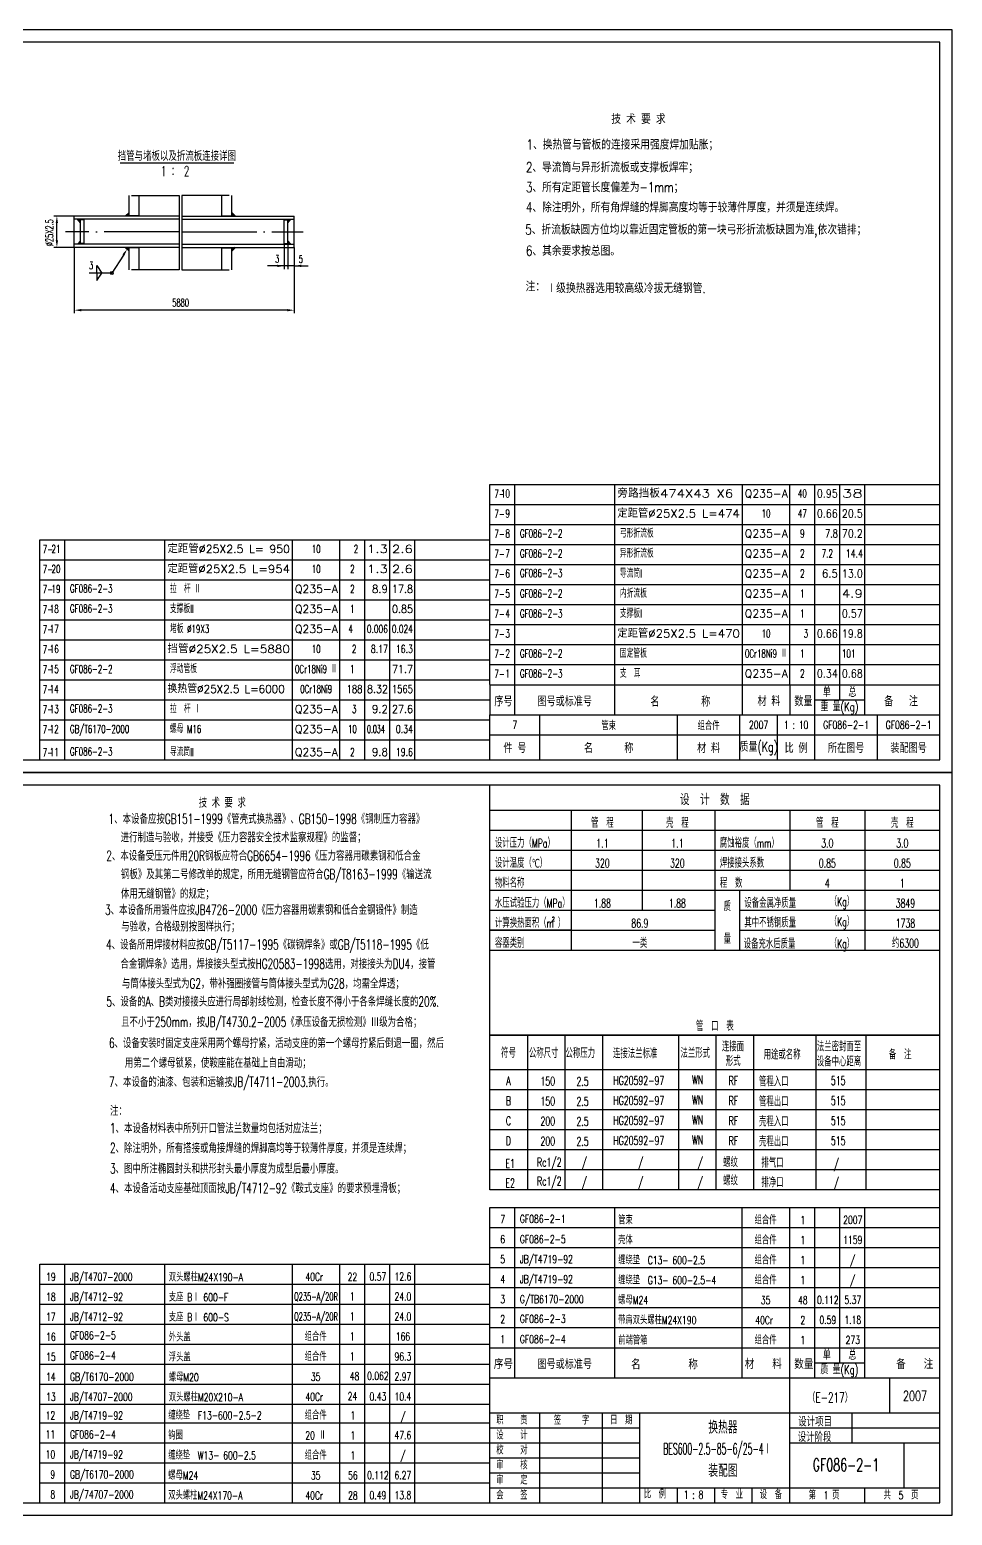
# Model space of a CAD drawing. Extents: x -1174 to 1453, y 137 to 1485.
# Drawn here: x 147 to 516, y 883 to 1477 of the extents above; entities that cross this region are included whole.
import ezdxf
from ezdxf.enums import TextEntityAlignment as Align

# ---------------------------------------------------------------- set-up
doc = ezdxf.new("R2010")
doc.units = 0
doc.header["$MEASUREMENT"] = 0
doc.linetypes.add('DASHDOT-M', pattern=[36, 30, -3, 0, -3])
doc.layers.get('0').update_dxf_attribs({"linetype": 'CONTINUOUS'})
for name, color, linetype in [('CC', 3, 'CONTINUOUS'), ('CDR_DWG1', 4, 'CONTINUOUS'), ('CDR_DWG2', 2, 'CONTINUOUS'), ('CDR_DWG3', 1, 'DASHDOT-M')]:
    doc.layers.add(name, color=color, linetype=linetype)
doc.styles.add('HZ', font='romans', dxfattribs={"width": 0.7, "bigfont": 'hz'})

msp = doc.modelspace()

# ---------------------------------------------------------------- linework, layer by layer
for p, q in [((516.49, 1476.72), (-324.51, 1476.72)), ((516.49, 1179.72), (516.49, 1476.72)), ((165.23, 1402.19), (157, 1402.19)), ((185.62, 1402.19), (187.13, 1403.66)), ((185.84, 1402.19), (185.73, 1402.29)), ((185.81, 1402.19), (187.13, 1403.51)), ((186.12, 1402.19), (185.88, 1402.43)), ((186.41, 1402.19), (186.02, 1402.57)), ((186.09, 1402.19), (187.13, 1403.22)), ((186.69, 1402.19), (186.16, 1402.71)), ((186.97, 1402.19), (186.31, 1402.85)), ((186.38, 1402.19), (187.13, 1402.94)), ((187.13, 1402.31), (186.45, 1402.99)), ((187.13, 1402.59), (186.59, 1403.13)), ((186.66, 1402.19), (187.13, 1402.66)), ((187.13, 1402.88), (186.74, 1403.27)), ((187.13, 1403.16), (186.88, 1403.41)), ((186.94, 1402.19), (187.13, 1402.38)), ((187.13, 1403.44), (187.02, 1403.55)), ((229.72, 1402.19), (228.21, 1403.66)), ((228.21, 1403.44), (228.32, 1403.55)), ((229.53, 1402.19), (228.21, 1403.51)), ((228.21, 1403.16), (228.46, 1403.41)), ((228.21, 1402.88), (228.6, 1403.27)), ((229.25, 1402.19), (228.21, 1403.22)), ((228.21, 1402.59), (228.75, 1403.13)), ((228.21, 1402.31), (228.89, 1402.99)), ((228.96, 1402.19), (228.21, 1402.94)), ((228.68, 1402.19), (228.21, 1402.66)), ((228.4, 1402.19), (228.21, 1402.38)), ((228.37, 1402.19), (229.03, 1402.85)), ((228.65, 1402.19), (229.18, 1402.71)), ((228.93, 1402.19), (229.32, 1402.57)), ((229.22, 1402.19), (229.46, 1402.43)), ((229.5, 1402.19), (229.61, 1402.29)), ((158.25, 1392.49), (158.25, 1399.39)), ((167.73, 1399.56), (166.53, 1400.94)), ((166.62, 1400.83), (166.73, 1400.94)), ((167.73, 1399.92), (166.72, 1400.94)), ((166.76, 1400.68), (167.01, 1400.94)), ((166.89, 1400.53), (167.3, 1400.94)), ((167.73, 1400.2), (167, 1400.94)), ((167.02, 1400.38), (167.58, 1400.94)), ((167.15, 1400.23), (167.73, 1400.81)), ((167.73, 1399.64), (167.2, 1400.17)), ((167.73, 1400.49), (167.28, 1400.94)), ((167.28, 1400.07), (167.73, 1400.52)), ((167.42, 1399.92), (167.73, 1400.24)), ((167.55, 1399.77), (167.73, 1399.96)), ((167.73, 1400.77), (167.56, 1400.94)), ((167.68, 1399.62), (167.73, 1399.67)), ((250.71, 1399.56), (251.91, 1400.94)), ((250.71, 1399.92), (251.73, 1400.94)), ((250.71, 1400.77), (250.88, 1400.94)), ((250.71, 1400.49), (251.16, 1400.94)), ((250.71, 1400.2), (251.44, 1400.94)), ((251.29, 1400.23), (250.71, 1400.81)), ((251.16, 1400.07), (250.71, 1400.52)), ((251.03, 1399.92), (250.71, 1400.24)), ((250.71, 1399.64), (251.24, 1400.17)), ((250.89, 1399.77), (250.71, 1399.96)), ((250.76, 1399.62), (250.71, 1399.67)), ((251.42, 1400.38), (250.86, 1400.94)), ((251.55, 1400.53), (251.14, 1400.94)), ((251.69, 1400.68), (251.43, 1400.94)), ((251.82, 1400.83), (251.71, 1400.94)), ((167.73, 1392.31), (166.53, 1390.94)), ((166.53, 1390.94), (166.53, 1390.94)), ((166.63, 1390.94), (167.73, 1392.04)), ((166.82, 1390.94), (166.66, 1391.09)), ((167.1, 1390.94), (166.8, 1391.24)), ((166.91, 1390.94), (167.73, 1391.76)), ((167.38, 1390.94), (166.93, 1391.39)), ((167.66, 1390.94), (167.06, 1391.54)), ((167.73, 1391.15), (167.19, 1391.69)), ((167.2, 1390.94), (167.73, 1391.47)), ((167.73, 1391.44), (167.32, 1391.85)), ((167.73, 1391.72), (167.45, 1392)), ((167.48, 1390.94), (167.73, 1391.19)), ((167.73, 1392), (167.59, 1392.15)), ((167.73, 1392.28), (167.72, 1392.3)), ((249.21, 1391.19), (249.21, 1381.03)), ((250.71, 1392.31), (251.91, 1390.94)), ((250.71, 1392.31), (250.71, 1381.03)), ((250.71, 1392.28), (250.72, 1392.3)), ((250.71, 1392), (250.86, 1392.15)), ((251.81, 1390.94), (250.71, 1392.04)), ((250.71, 1391.72), (250.99, 1392)), ((250.71, 1391.44), (251.12, 1391.85)), ((251.53, 1390.94), (250.71, 1391.76)), ((250.71, 1391.15), (251.25, 1391.69)), ((251.24, 1390.94), (250.71, 1391.47)), ((250.96, 1390.94), (250.71, 1391.19)), ((250.78, 1390.94), (251.38, 1391.54)), ((251.06, 1390.94), (251.51, 1391.39)), ((251.34, 1390.94), (251.65, 1391.24)), ((251.63, 1390.94), (251.78, 1391.09)), ((251.91, 1390.94), (251.91, 1390.94)), ((165.23, 1389.69), (157, 1389.69)), ((165.23, 1389.69), (165.23, 1363.31)), ((184.85, 1386.61), (180.23, 1379.43)), ((185.62, 1389.69), (187.13, 1388.22)), ((185.84, 1389.69), (185.73, 1389.58)), ((185.81, 1389.69), (187.13, 1388.37)), ((186.12, 1389.69), (185.88, 1389.44)), ((186.41, 1389.69), (186.02, 1389.3)), ((186.09, 1389.69), (187.13, 1388.65)), ((186.69, 1389.69), (186.16, 1389.16)), ((186.97, 1389.69), (186.31, 1389.02)), ((186.38, 1389.69), (187.13, 1388.93)), ((187.13, 1389.56), (186.45, 1388.88)), ((187.13, 1389.28), (186.59, 1388.74)), ((186.66, 1389.69), (187.13, 1389.22)), ((187.13, 1389), (186.74, 1388.6)), ((187.13, 1388.72), (186.88, 1388.46)), ((186.94, 1389.69), (187.13, 1389.5)), ((187.13, 1388.43), (187.02, 1388.32)), ((228.68, 1389.69), (228.21, 1389.22)), ((228.4, 1389.69), (228.21, 1389.5)), ((229.72, 1389.69), (228.21, 1388.22)), ((229.53, 1389.69), (228.21, 1388.37)), ((229.25, 1389.69), (228.21, 1388.65)), ((228.96, 1389.69), (228.21, 1388.93)), ((228.21, 1389.56), (228.89, 1388.88)), ((228.21, 1389.28), (228.75, 1388.74)), ((228.21, 1389), (228.6, 1388.6)), ((228.21, 1388.72), (228.46, 1388.46)), ((228.21, 1388.43), (228.32, 1388.32)), ((228.37, 1389.69), (229.03, 1389.02)), ((228.65, 1389.69), (229.18, 1389.16)), ((228.93, 1389.69), (229.32, 1389.3)), ((229.22, 1389.69), (229.46, 1389.44)), ((229.5, 1389.69), (229.61, 1389.58)), ((173.03, 1379.43), (171.1, 1379.43)), ((180.23, 1379.43), (173.03, 1379.43)), ((174.28, 1379.43), (174.28, 1382.48)), ((174.28, 1382.48), (176.25, 1379.43)), ((174.28, 1379.43), (174.28, 1376.38)), ((174.28, 1376.38), (176.25, 1379.43)), ((247.91, 1382.28), (242.56, 1382.28)), ((253.21, 1382.28), (243.61, 1382.28)), ((253.21, 1381.03), (253.21, 1372.17)), ((253.51, 1382.28), (256.31, 1382.28)), ((256.01, 1382.28), (258.81, 1382.28)), ((253.21, 1372.17), (253.21, 1363.31)), ((250.41, 1364.56), (168.03, 1364.56)), ((471.49, 1214.9), (471.49, 1294.9)), ((331.49, 1286.9), (511.49, 1286.9)), ((331.49, 1278.9), (511.49, 1278.9)), ((291.49, 1184.72), (291.49, 1272.72)), ((331.49, 1270.9), (511.49, 1270.9)), ((151.49, 1264.72), (331.49, 1264.72)), ((331.49, 1262.9), (511.49, 1262.9)), ((151.49, 1256.72), (331.49, 1256.72)), ((331.49, 1254.9), (511.49, 1254.9)), ((151.49, 1248.72), (331.49, 1248.72)), ((331.49, 1246.9), (511.49, 1246.9)), ((151.49, 1240.72), (331.49, 1240.72)), ((331.49, 1238.9), (511.49, 1238.9)), ((151.49, 1232.72), (331.49, 1232.72)), ((331.49, 1230.9), (511.49, 1230.9)), ((151.49, 1224.72), (331.49, 1224.72)), ((331.49, 1222.9), (511.49, 1222.9)), ((151.49, 1216.72), (331.49, 1216.72)), ((331.49, 1214.72), (511.49, 1214.72)), ((331.49, 1214.72), (511.49, 1214.72)), ((471.49, 1208.72), (471.49, 1214.72)), ((151.49, 1208.72), (331.49, 1208.72)), ((461.49, 1208.72), (481.49, 1208.72)), ((151.49, 1200.72), (331.49, 1200.72)), ((331.5, 1202.72), (511.5, 1202.72)), ((331.5, 1202.72), (511.5, 1202.72)), ((331.5, 1194.72), (511.5, 1194.72)), ((151.49, 1192.72), (331.49, 1192.72)), ((151.49, 1184.72), (331.49, 1184.72)), ((331.5, 1184.72), (511.49, 1184.72)), ((-324.51, 1179.72), (516.49, 1179.72)), ((-324.51, 1179.72), (516.49, 1179.72)), ((516.49, 1179.72), (-324.51, 1179.72)), ((-324.51, 1179.64), (516.49, 1179.64)), ((-324.51, 1179.64), (516.49, 1179.64)), ((516.49, 882.64), (516.49, 1179.64)), ((331.49, 1164.64), (511.49, 1164.64)), ((392.47, 1164.64), (392.47, 1124.64)), ((331.49, 1156.64), (511.49, 1156.64)), ((331.49, 1148.64), (511.49, 1148.64)), ((331.49, 1140.64), (511.49, 1140.64)), ((331.49, 1132.64), (511.49, 1132.64)), ((431.49, 1108.64), (431.49, 1132.64)), ((331.49, 1124.64), (421.49, 1124.64)), ((431.49, 1124.64), (511.49, 1124.64)), ((331.49, 1116.64), (421.49, 1116.64)), ((363.95, 1116.64), (331.49, 1116.64)), ((431.49, 1116.64), (511.49, 1116.64)), ((331.49, 1108.64), (511.49, 1108.64)), ((331.49, 1108.64), (511.49, 1108.64)), ((331.49, 1108.64), (511.49, 1108.64)), ((331.49, 1108.64), (421.49, 1108.64)), ((421.49, 1108.64), (511.49, 1108.64)), ((331.49, 1074.64), (511.49, 1074.64)), ((511.49, 1060.83), (331.49, 1060.83)), ((511.49, 1052.83), (331.49, 1052.83)), ((511.49, 1044.83), (331.49, 1044.83)), ((511.49, 1036.83), (331.49, 1036.83)), ((511.49, 1028.83), (331.49, 1028.83)), ((511.49, 1020.83), (331.49, 1020.83)), ((471.48, 943.64), (471.48, 1005.73)), ((331.48, 997.73), (511.48, 997.73)), ((331.48, 989.73), (511.48, 989.73)), ((291.49, 887.64), (291.49, 983.09)), ((331.48, 981.73), (511.48, 981.73)), ((151.49, 975.09), (331.49, 975.09)), ((331.48, 973.73), (511.48, 973.73)), ((151.49, 967.09), (331.49, 967.09)), ((331.48, 965.73), (511.48, 965.73)), ((151.49, 959.09), (331.49, 959.09)), ((331.48, 957.73), (511.48, 957.73)), ((151.49, 951.09), (331.49, 951.09)), ((331.48, 949.64), (511.48, 949.64)), ((331.48, 949.64), (511.48, 949.64)), ((481.48, 943.64), (481.48, 949.64)), ((151.49, 943.09), (331.49, 943.09)), ((461.48, 943.64), (481.48, 943.64)), ((151.49, 935.09), (331.49, 935.09)), ((331.49, 937.64), (511.49, 937.64)), ((451.48, 887.64), (451.48, 937.64)), ((491.48, 923.64), (491.48, 937.64)), ((151.49, 887.64), (151.49, 927.11)), ((151.49, 927.09), (331.49, 927.09)), ((331.48, 923.64), (511.48, 923.64)), ((351.48, 887.64), (351.48, 923.64)), ((376.48, 887.64), (376.48, 923.64)), ((391.48, 887.64), (391.48, 923.64)), ((476.48, 911.64), (476.48, 923.64)), ((151.48, 919.64), (331.48, 919.64)), ((151.49, 919.64), (331.49, 919.64)), ((331.48, 917.64), (391.48, 917.64)), ((451.48, 917.64), (511.48, 917.64)), ((151.48, 911.64), (331.48, 911.64)), ((331.48, 911.64), (391.48, 911.64)), ((451.48, 911.64), (511.48, 911.64)), ((497.11, 911.64), (497.11, 893.64)), ((151.48, 903.64), (331.48, 903.64)), ((331.48, 905.64), (391.48, 905.64)), ((331.48, 899.64), (391.48, 899.64)), ((151.48, 895.64), (331.48, 895.64)), ((331.48, 893.64), (511.48, 893.64)), ((406.48, 887.64), (406.48, 893.64)), ((421.48, 887.64), (421.48, 893.64)), ((436.48, 887.64), (436.48, 893.64)), ((481.48, 887.64), (481.48, 893.64)), ((-324.51, 882.64), (516.49, 882.64))]:
    msp.add_line(p, q)
msp.add_circle((180.23, 1379.43), 0.578)
for start, end in [(0, 180), (180, 0)]:
    msp.add_arc((250.71, 1382.28), 0.2, start, end)
for points in [[(157.78, 1399.39), (158.71, 1399.39), (158.25, 1402.19)], [(157.78, 1392.49), (158.71, 1392.49), (158.25, 1389.69)], [(184.45, 1386.87), (185.24, 1386.36), (186.36, 1388.97)], [(246.41, 1382.75), (246.41, 1381.81), (249.21, 1382.28)], [(256.01, 1382.75), (256.01, 1381.81), (253.21, 1382.28)], [(168.03, 1365.03), (168.03, 1364.1), (165.23, 1364.56)], [(250.41, 1365.03), (250.41, 1364.1), (253.21, 1364.56)]]:
    msp.add_solid(points)
at = {"layer": 'CDR_DWG1'}
for p, q in [((511.49, 1471.72), (-299.51, 1471.72)), ((511.49, 1184.72), (511.49, 1471.72)), ((187.13, 1402.19), (187.13, 1410.41)), ((188.13, 1410.41), (207.13, 1410.41)), ((191.13, 1402.19), (191.13, 1410.41)), ((207.13, 1410.41), (207.13, 1380.7)), ((208.21, 1410.41), (208.21, 1380.7)), ((227.21, 1410.41), (208.21, 1410.41)), ((224.21, 1402.19), (224.21, 1410.41)), ((228.21, 1402.19), (228.21, 1410.41)), ((165.23, 1389.69), (165.23, 1402.19)), ((207.13, 1402.19), (165.23, 1402.19)), ((191.13, 1402.31), (187.13, 1402.31)), ((208.21, 1402.19), (253.21, 1402.19)), ((224.21, 1402.31), (228.21, 1402.31)), ((253.21, 1389.69), (253.21, 1402.19)), ((207.13, 1400.94), (165.23, 1400.94)), ((167.73, 1390.94), (167.73, 1400.94)), ((169.23, 1400.69), (167.73, 1400.69)), ((169.23, 1391.19), (169.23, 1400.69)), ((208.21, 1400.94), (253.21, 1400.94)), ((249.21, 1391.19), (249.21, 1400.69)), ((249.21, 1400.69), (250.71, 1400.69)), ((250.71, 1390.94), (250.71, 1400.94)), ((207.13, 1390.94), (165.23, 1390.94)), ((169.23, 1391.19), (167.73, 1391.19)), ((208.21, 1390.94), (253.21, 1390.94)), ((249.21, 1391.19), (250.71, 1391.19)), ((207.13, 1389.69), (165.23, 1389.69)), ((187.13, 1380.7), (187.13, 1389.69)), ((191.13, 1389.56), (187.13, 1389.56)), ((191.13, 1380.7), (191.13, 1389.69)), ((208.21, 1389.69), (253.21, 1389.69)), ((224.21, 1380.7), (224.21, 1389.69)), ((224.21, 1389.56), (228.21, 1389.56)), ((228.21, 1380.7), (228.21, 1389.69)), ((253.21, 1389.69), (253.21, 1381.03)), ((207.13, 1380.7), (188.13, 1380.7)), ((208.21, 1380.7), (227.21, 1380.7)), ((331.49, 1294.9), (511.49, 1294.9)), ((331.49, 1214.9), (331.49, 1294.9)), ((331.49, 1214.9), (331.49, 1294.9)), ((341.49, 1214.9), (341.49, 1294.9)), ((381.49, 1214.9), (381.49, 1294.9)), ((432.49, 1214.9), (432.49, 1294.9)), ((451.49, 1214.9), (451.49, 1294.9)), ((461.49, 1214.9), (461.49, 1294.9)), ((481.49, 1214.9), (481.49, 1294.9)), ((151.49, 1272.72), (331.49, 1272.72)), ((151.49, 1184.72), (151.49, 1272.72)), ((161.49, 1184.72), (161.49, 1272.72)), ((201.49, 1184.72), (201.49, 1272.72)), ((252.49, 1184.72), (252.49, 1272.72)), ((271.49, 1184.72), (271.49, 1272.72)), ((281.49, 1184.72), (281.49, 1272.72)), ((301.49, 1184.72), (301.49, 1272.72)), ((331.49, 1214.72), (331.49, 1202.72)), ((341.49, 1202.72), (341.49, 1214.72)), ((381.49, 1202.72), (381.49, 1214.72)), ((432.49, 1202.72), (432.49, 1214.72)), ((451.49, 1214.9), (451.49, 1202.72)), ((461.49, 1202.72), (461.49, 1214.72)), ((481.49, 1202.72), (481.49, 1214.72)), ((331.5, 1184.72), (331.5, 1202.72)), ((351.5, 1184.72), (351.5, 1202.72)), ((406.5, 1184.72), (406.5, 1202.72)), ((431.5, 1184.72), (431.5, 1202.72)), ((446.5, 1184.72), (446.5, 1202.72)), ((461.5, 1184.72), (461.5, 1202.72)), ((486.5, 1184.72), (486.5, 1202.72)), ((-299.51, 1184.72), (511.49, 1184.72)), ((511.49, 1174.64), (-299.51, 1174.64)), ((331.49, 1012.83), (331.49, 1174.64)), ((511.49, 887.64), (511.49, 1174.64)), ((363.95, 1164.64), (363.95, 1108.64)), ((421.49, 1164.64), (421.49, 1108.64)), ((451.49, 1164.64), (451.49, 1132.64)), ((481.49, 1164.64), (481.49, 1108.64)), ((511.49, 1074.64), (331.49, 1074.64)), ((346.49, 1074.64), (346.49, 1012.83)), ((361.49, 1074.64), (361.49, 1012.83)), ((376.49, 1074.64), (376.49, 1012.83)), ((406.93, 1074.64), (406.93, 1012.83)), ((421.93, 1074.64), (421.93, 1012.83)), ((436.93, 1074.64), (436.93, 1012.83)), ((461.93, 1074.64), (461.93, 1012.83)), ((481.93, 1074.64), (481.93, 1012.83)), ((511.49, 1012.83), (331.49, 1012.83)), ((331.48, 1005.73), (511.48, 1005.73)), ((331.48, 887.64), (331.48, 1005.73)), ((341.48, 937.64), (341.48, 1005.73)), ((381.48, 937.64), (381.48, 1005.73)), ((432.48, 937.64), (432.48, 1005.73)), ((451.48, 937.64), (451.48, 1005.73)), ((461.48, 937.64), (461.48, 1005.73)), ((481.48, 937.64), (481.48, 1005.73)), ((151.49, 983.09), (331.49, 983.09)), ((151.49, 927.09), (151.49, 983.09)), ((161.49, 887.64), (161.49, 983.09)), ((201.49, 887.64), (201.49, 983.09)), ((252.49, 887.64), (252.49, 983.09)), ((271.49, 887.64), (271.49, 983.09)), ((281.49, 887.64), (281.49, 983.09)), ((301.49, 887.64), (301.49, 983.09)), ((331.49, 937.64), (511.49, 937.64)), ((451.48, 887.64), (451.48, 937.64)), ((-299.51, 887.64), (511.49, 887.64))]:
    msp.add_line(p, q, dxfattribs=at)
at = {"layer": 'CDR_DWG2'}
msp.add_line((183.52, 1423.52), (229.01, 1423.52), dxfattribs=at)
at = {"layer": 'CDR_DWG3', "linetype": 'DASHDOT-M'}
for p, q in [((207.13, 1395.94), (161.66, 1395.94)), ((208.21, 1395.94), (256.78, 1395.94))]:
    msp.add_line(p, q, dxfattribs=at)

# ---------------------------------------------------------------- texts
at = {"style": 'HZ'}
for s, height, width, p in [('           技 术 要 求', 4, 0.75, (355.45, 1439.04)), ('1、换热管与管板的连接采用强度焊加贴胀；', 4, 0.75, (346.15, 1428.81)), ('2、导流筒与异形折流板或支撑板焊牢；', 4, 0.75, (345.9, 1419.73)), ('3、所有定距管长度偏差为-1mm；', 4, 0.75, (345.9, 1411.73)), ('4、除注明外，所有角焊缝的焊脚高度均等于较薄件厚度，并须是连续焊。', 4, 0.75, (345.9, 1403.73)), ('5、折流板缺圆方位均以靠近固定管板的第一块弓形折流板缺圆为准,依次错排；', 4, 0.75, (345.63, 1394.83)), ('6、其余要求按总图。', 4, 0.75, (345.9, 1386.33)), ('3', 3, 0.65, (245.55, 1383.62)), ('5', 3, 0.65, (255.01, 1383.46)), ('3', 3, 0.65, (171.1, 1380.93)), ('注：', 4, 0.75, (345.76, 1372.03)), ('Ⅰ级换热器选用较高级冷拔无缝钢管.', 4, 0.75, (354.11, 1371.43)), ('5880', 3, 0.65, (204.42, 1366.06)), ('7-', 3.2, 0.65, (333.27, 1289.48)), ('7-', 3.2, 0.65, (333.27, 1281.48)), ('7-', 3.2, 0.65, (333.27, 1273.48)), ('GF086-2-2', 3.2, 0.65, (343.49, 1273.65)), ('弓形折流板', 3.2, 0.65, (383.49, 1273.65)), ('7-', 3.2, 0.65, (152.58, 1267.33)), ('7-', 3.2, 0.65, (333.27, 1265.48)), ('GF086-2-2', 3.2, 0.65, (343.49, 1265.65)), ('异形折流板', 3.2, 0.65, (383.49, 1265.65)), ('7-', 3.2, 0.65, (152.58, 1259.33)), ('7-', 3.2, 0.65, (333.27, 1257.48)), ('GF086-2-3', 3.2, 0.65, (343.49, 1257.82)), ('导流筒I', 3.2, 0.65, (383.49, 1257.65)), ('7-', 3.2, 0.65, (152.58, 1251.33)), ('GF086-2-3', 3.2, 0.65, (163.49, 1251.65)), ('拉  杆 Ⅱ', 3.2, 0.65, (203.49, 1251.47)), ('7-', 3.2, 0.65, (333.27, 1249.48)), ('GF086-2-2', 3.2, 0.65, (343.49, 1249.65)), ('内折流板', 3.2, 0.65, (383.49, 1249.65)), ('7-', 3.2, 0.65, (152.58, 1243.33)), ('GF086-2-3', 3.2, 0.65, (163.49, 1243.65)), ('支撑板II', 3.2, 0.65, (203.49, 1243.47)), ('7-', 3.2, 0.65, (333.27, 1241.48)), ('GF086-2-3', 3.2, 0.65, (343.49, 1241.65)), ('支撑板I', 3.2, 0.65, (383.49, 1241.65)), ('7-', 3.2, 0.65, (152.58, 1235.33)), ('堵板 %%C19X3 ', 3.2, 0.65, (203.49, 1235.47)), ('7-', 3.2, 0.65, (333.27, 1233.48)), ('7-', 3.2, 0.65, (152.58, 1227.33)), ('7-', 3.2, 0.65, (333.27, 1225.48)), ('GF086-2-2', 3.2, 0.65, (343.49, 1225.65)), ('固定管板', 3.2, 0.65, (383.49, 1225.65)), ('7-', 3.2, 0.65, (152.58, 1219.33)), ('GF086-2-2', 3.2, 0.65, (163.49, 1219.47)), ('浮动管板', 3.2, 0.65, (203.49, 1219.47)), ('7-', 3.2, 0.65, (333.27, 1217.48)), ('GF086-2-3', 3.2, 0.65, (343.49, 1217.65)), ('支  耳', 3.2, 0.65, (383.49, 1217.65)), ('7-', 3.2, 0.65, (152.58, 1211.33)), ('单', 3.5, 0.7, (464.67, 1209.97)), ('总', 3.5, 0.7, (474.94, 1209.92)), ('7-', 3.2, 0.65, (152.58, 1203.33)), ('GF086-2-3', 3.2, 0.65, (163.49, 1203.65)), ('拉  杆 Ⅰ', 3.2, 0.65, (203.49, 1203.47)), ('序号', 3.5, 0.8, (333.28, 1206.2)), ('图号或标准号', 3.5, 0.8, (350.51, 1206.22)), ('名        称', 3.5, 0.8, (395.68, 1206.1)), ('材 料', 3.5, 0.8, (438.55, 1206.27)), ('数量', 3.5, 0.8, (453.28, 1206.22)), ('重 量(Kg)', 3.5, 0.7, (463.73, 1204.2)), ('备   注', 3.5, 0.8, (489.23, 1206.22)), ('7-', 3.2, 0.65, (152.58, 1195.33)), ('GB/T6170-2000', 3.2, 0.65, (163.49, 1195.47)), ('螺母 M16 ', 3.2, 0.65, (203.49, 1195.47)), ('7-', 3.2, 0.65, (152.58, 1186.09)), ('GF086-2-3', 3.2, 0.65, (163.49, 1186.45)), ('导流筒II', 3.2, 0.65, (203.49, 1186.27)), ('          技 术 要 求', 4, 0.65, (195.6, 1165.64)), ('1、本设备应按GB151-1999《管壳式换热器》、GB150-1998《钢制压力容器》', 4, 0.65, (178.94, 1159.15)), ('  进行制造与验收，并接受《压力容器安全技术监察规程》的监督；', 4, 0.65, (180.18, 1151.77)), ('设计压力（MPa）', 3.5, 0.65, (333.49, 1149.64)), ('腐蚀裕度（mm）', 3.5, 0.65, (423.49, 1149.64)), ('2、本设备受压元件用20R钢板应符合GB6654-1996《压力容器用碳素钢和低合金', 4, 0.65, (178.03, 1144.4)), ('钢板》及其第二号修改单的规定，所用无缝钢管应符合GB/T8163-1999《输送流', 4, 0.65, (183.87, 1137.02)), ('设计温度（℃）', 3.5, 0.65, (333.49, 1141.64)), ('焊接接头系数', 3.5, 0.65, (423.49, 1141.64)), ('物料名称', 3.5, 0.65, (333.49, 1133.64)), ('程  数', 3.5, 0.65, (423.49, 1133.64)), ('体用无缝钢管》的规定；', 4, 0.65, (183.87, 1129.22)), ('水压试验压力（MPa）', 3.5, 0.65, (333.49, 1125.64)), ('设备金属净质量', 3.5, 0.65, (433.3, 1125.62)), ('（Kg）', 3.5, 0.65, (467.43, 1126.23)), ('3、本设备所用锻件应按JB4726-2000《压力容器用碳素钢和低合金钢锻件》制造', 4, 0.65, (177.53, 1122.76)), ('与验收，合格级别按图样执行；', 4, 0.65, (183.96, 1116.13)), ('计算换热面积（m ）', 3.5, 0.65, (333.49, 1117.64)), ('2', 1.75, 0.65, (356.26, 1120.18)), ('其中不锈钢质量', 3.5, 0.65, (433.3, 1117.75)), ('（Kg）', 3.5, 0.65, (467.43, 1118.22)), ('4、设备所用焊接材料应按GB/T5117-1995《碳钢焊条》或GB/T5118-1995《低', 4, 0.65, (177.94, 1108.88)), ('容器类别', 3.5, 0.65, (333.49, 1109.64)), ('设备充水后质量', 3.5, 0.65, (433.03, 1109.3)), ('（Kg）', 3.5, 0.65, (467.43, 1109.45)), ('合金钢焊条》选用，焊接接头型式按HG20583-1998选用，对接接头为DU4，接管', 4, 0.65, (183.68, 1101.18)), ('与筒体接头型式为G2，带补强圈接管与筒体接头型式为G28，均需全焊透；', 4, 0.65, (184.28, 1093.32)), ('5、设备的A、B类对接接头应进行局部射线检测，检查长度不得小于各条焊缝长度的20%.', 4, 0.65, (178.03, 1086.09)), ('且不小于250mm，按JB/T4730.2-2005《承压设备无损检测》Ⅲ级为合格；', 4, 0.65, (183.93, 1077.94)), ('6、设备安装时固定支座采用两个螺母拧紧，活动支座的第一个螺母拧紧后倒退一圈，然后', 4, 0.65, (179.09, 1069.51)), ('符号', 3.5, 0.65, (335.97, 1065.67)), ('公称尺寸', 3.5, 0.65, (347.12, 1065.57)), ('公称压力', 3.5, 0.65, (361.73, 1065.57)), ('法兰形式', 3.5, 0.65, (407.74, 1065.57)), ('连接面', 3.5, 0.65, (424.31, 1068.2)), ('法兰密封面至', 3.5, 0.65, (462.29, 1068.2)), ('  用第二个螺母锁紧，使鞍座能在基础上自由滑动；', 4, 0.65, (181.88, 1061.6)), ('连接法兰标准', 3.5, 0.65, (380.74, 1065.47)), (' 形式', 3.5, 0.65, (424.31, 1062.38)), ('用途或名称', 3.5, 0.65, (441.02, 1064.98)), ('设备中心距离', 3.5, 0.65, (462.29, 1062.21)), ('备  注', 3.5, 0.65, (491.11, 1064.98)), ('7、本设备的油漆、包装和运输按JB/T4711-2003.执行。', 4, 0.65, (179.1, 1053.95)), ('WN', 3.5, 0.65, (412.34, 1054.98)), ('RF', 3.5, 0.65, (427.01, 1054.68)), ('管程入口', 3.5, 0.65, (439.16, 1054.22)), ('515', 3.5, 0.65, (467.9, 1054.68)), ('注：', 4, 0.65, (179.5, 1042.41)), ('WN', 3.5, 0.65, (412.34, 1046.98)), ('RF', 3.5, 0.65, (427.01, 1046.68)), ('管程出口', 3.5, 0.65, (439.16, 1046.22)), ('515', 3.5, 0.65, (467.9, 1046.68)), ('1、本设备材料表中所列开口管法兰数量均包括对应法兰；', 4, 0.65, (179.49, 1035.45)), ('WN', 3.5, 0.65, (412.34, 1038.98)), ('RF', 3.5, 0.65, (427.01, 1038.68)), ('壳程入口', 3.5, 0.65, (439.16, 1038.22)), ('515', 3.5, 0.65, (467.9, 1038.68)), ('WN', 3.5, 0.65, (412.34, 1030.98)), ('RF', 3.5, 0.65, (427.01, 1030.68)), ('壳程出口', 3.5, 0.65, (439.16, 1030.22)), ('515', 3.5, 0.65, (467.9, 1030.68)), ('2、除注明外，所有搭接或角接焊缝的焊脚高均等于较薄件厚度，并须是连续焊；', 4, 0.65, (179.48, 1027.54)), ('3、图中所注椭圆封头和拱形封头最小厚度为成型后最小厚度。', 4, 0.65, (179.48, 1019.31)), ('E1', 3.5, 0.65, (337.72, 1021.61)), ('Rc1/2', 3.5, 0.65, (350.32, 1022.08)), ('/', 3.5, 0.65, (368.16, 1021.94)), ('/', 3.5, 0.65, (390.79, 1021.94)), ('/', 3.5, 0.65, (414.55, 1021.94)), ('螺纹', 3.5, 0.65, (424.8, 1021.92)), ('排气口', 3.5, 0.65, (440.11, 1021.73)), ('/', 3.5, 0.65, (469.02, 1021.43)), ('4、本设备活动支座基础顶面按JB/T4712-92《鞍式支座》的要求预埋滑板；', 4, 0.65, (179.5, 1011.49)), ('E2', 3.5, 0.65, (337.72, 1013.76)), ('Rc1/2', 3.5, 0.65, (350.32, 1014.49)), ('/', 3.5, 0.65, (368.16, 1014.09)), ('/', 3.5, 0.65, (390.79, 1014.09)), ('/', 3.5, 0.65, (414.55, 1014.09)), ('螺纹', 3.5, 0.65, (424.8, 1014.62)), ('排净口', 3.5, 0.65, (440.11, 1013.89)), ('/', 3.5, 0.65, (469.02, 1013.87)), ('GF086-2-1', 3.2, 0.7, (343.48, 999.54)), ('管束', 3.2, 0.7, (382.82, 999.07)), ('GF086-2-5', 3.2, 0.7, (343.48, 991.45)), ('壳体', 3.2, 0.7, (382.82, 991.07)), ('JB/T4719-92', 3.2, 0.7, (343.48, 983.45)), ('缠绕垫  C13- 600-2.5', 3.2, 0.7, (382.82, 983.07)), ('JB/T4707-2000', 3.2, 0.7, (163.49, 976.38)), ('双头螺柱M24X190-A', 3.2, 0.7, (203.03, 976.21)), ('JB/T4719-92', 3.2, 0.7, (343.48, 975.45)), ('缠绕垫  G13- 600-2.5-4', 3.2, 0.7, (382.82, 975.07)), ('JB/T4712-92', 3.2, 0.7, (163.49, 968.38)), ('支座 BⅠ 600-F', 3.2, 0.7, (203.03, 968.21)), ('G/TB6170-2000', 3.2, 0.7, (343.48, 967.45)), ('螺母M24', 3.2, 0.7, (382.82, 967.07)), ('JB/T4712-92', 3.2, 0.7, (163.49, 960.38)), ('支座 BⅠ 600-S', 3.2, 0.7, (203.03, 960.21)), ('GF086-2-3', 3.2, 0.7, (343.48, 959.54)), ('带肩双头螺柱M24X190', 3.2, 0.7, (382.82, 959.07)), ('GF086-2-5', 3.2, 0.7, (163.49, 952.99)), ('外头盖', 3.2, 0.7, (203.03, 952.21)), ('GF086-2-4', 3.2, 0.7, (343.48, 951.45)), ('前端管箱', 3.2, 0.7, (382.87, 950.98)), ('GF086-2-4', 3.2, 0.7, (163.49, 944.9)), ('浮头盖', 3.2, 0.7, (203.03, 944.21)), ('序号', 4, 0.8, (333.05, 941.12)), ('图号或标准号', 4, 0.7, (350.51, 941.13)), ('名        称', 4, 0.8, (387.97, 941.02)), ('材   料', 4, 0.8, (433.45, 941.19)), ('数量', 4, 0.8, (453.24, 941.14)), ('单', 3.5, 0.7, (464.66, 944.89)), ('总', 3.5, 0.7, (474.93, 944.84)), ('备   注', 4, 0.8, (494.05, 941.14)), ('GB/T6170-2000', 3.2, 0.7, (163.49, 936.38)), ('螺母M20', 3.2, 0.7, (203.03, 936.21)), ('质 量(Kg)', 3.5, 0.7, (463.72, 939.11)), ('JB/T4707-2000', 3.2, 0.7, (163.49, 928.38)), ('双头螺柱M20X210-A', 3.2, 0.7, (203.03, 928.21)), ('（E-217）', 4, 0.65, (458.35, 927.77)), ('2007', 4, 0.7, (496.8, 928.37)), ('JB/T4719-92', 3.2, 0.7, (163.49, 920.93)), ('缠绕垫  F13-600-2.5-2', 3.2, 0.7, (202.83, 920.98)), ('职    责', 3.2, 0.7, (334.04, 919.02)), ('签     字', 3.2, 0.7, (357.05, 918.97)), ('日  期', 3.2, 0.7, (379.6, 919.06)), ('设计项目', 4, 0.65, (454.83, 918.16)), ('GF086-2-4', 3.2, 0.7, (163.48, 913.36)), ('钩圈', 3.2, 0.7, (202.82, 912.98)), ('设    计', 3.2, 0.7, (334.04, 913.02)), ('设计阶段', 4, 0.65, (454.62, 912.01)), ('JB/T4719-92', 3.2, 0.7, (163.48, 905.36)), ('校    对', 3.2, 0.7, (334.04, 907.02)), ('缠绕垫  W13- 600-2.5', 3.2, 0.7, (202.82, 904.98)), ('审    核', 3.2, 0.7, (334.04, 901.02)), ('GF086-2-1', 5, 0.65, (460.64, 900.32)), ('GB/T6170-2000', 3.2, 0.7, (163.48, 897.36)), ('螺母M24', 3.2, 0.7, (202.82, 896.98)), ('审    定', 3.2, 0.7, (334.04, 895.02)), ('JB/74707-2000', 3.2, 0.7, (163.48, 889.36)), ('双头螺柱M24X170-A', 3.2, 0.7, (202.82, 888.98)), ('会    签', 3.2, 0.7, (334.04, 889.02)), ('比  例', 3.2, 0.7, (393.07, 889.44)), ('1 : 8', 3.2, 0.7, (409.03, 889.26)), ('专  业', 3.2, 0.7, (423.85, 889.24)), ('设  备', 3.2, 0.7, (439.43, 889.23)), ('第  1 页', 3.2, 0.7, (459.02, 889.03)), ('共  5  页', 3.2, 0.7, (489.02, 889.03))]:
    msp.add_text(s, height=height, dxfattribs=dict(at, width=width)).set_placement(p)
at = {"style": 'HZ', "width": 0.65}
msp.add_text('%%c25X2.5', height=3, rotation=90, dxfattribs=at).set_placement((156.75, 1390.09))
at = {"style": 'HZ'}
for s, width, p in [('10', 0.65, (339.49, 1289.65)), ('9', 0.65, (339.49, 1281.65)), ('8', 0.65, (339.49, 1273.65)), ('21', 0.65, (159.68, 1267.47)), ('7', 0.65, (339.49, 1265.65)), ('20', 0.65, (159.68, 1259.47)), ('6', 0.65, (339.49, 1257.65)), ('19', 0.65, (159.68, 1251.47)), ('5', 0.65, (339.49, 1249.65)), ('18', 0.65, (158.99, 1243.47)), ('4', 0.65, (339.49, 1241.65)), ('17', 0.65, (158.99, 1235.47)), ('3', 0.65, (339.49, 1233.65)), ('16', 0.65, (158.99, 1227.47)), ('2', 0.65, (339.49, 1225.65)), ('15', 0.65, (158.99, 1219.47)), ('1', 0.65, (339.49, 1217.65)), ('14', 0.65, (158.99, 1211.47)), ('13', 0.65, (158.99, 1203.47)), ('12', 0.65, (158.99, 1195.47)), ('11', 0.65, (158.99, 1186.27)), ('7', 0.7, (337.57, 999.45)), ('6', 0.7, (337.57, 991.45)), ('5', 0.7, (337.57, 983.45)), ('19', 0.7, (157.75, 976.38)), ('4', 0.7, (337.57, 975.45)), ('18', 0.7, (157.75, 968.38)), ('3', 0.7, (337.57, 967.45)), ('17', 0.7, (157.75, 960.38)), ('2', 0.7, (337.57, 959.45)), ('16', 0.7, (157.75, 952.38)), ('1', 0.7, (337.57, 951.45)), ('15', 0.7, (157.75, 944.38)), ('14', 0.7, (157.75, 936.38)), ('13', 0.7, (157.75, 928.38)), ('12', 0.7, (157.58, 920.93)), ('11', 0.7, (157.57, 913.36)), ('10', 0.7, (157.57, 905.36)), ('9', 0.7, (157.57, 897.36)), ('8', 0.7, (157.57, 889.36))]:
    msp.add_text(s, height=3.2, dxfattribs=dict(at, width=width)).set_placement(p, align=Align.RIGHT)
for s, width, p, p2 in [('旁路挡板474X43 X6 ', 1.081973, (382.49, 1289.65), (431.49, 1289.65)), ('Q235-A', 0.903, (433.49, 1289.65), (450.69, 1289.65)), ('0.95', 0.822761, (462.29, 1289.65), (470.69, 1289.65)), ('38', 1.489865, (472.29, 1289.65), (480.69, 1289.65)), ('定距管%%C25X2.5 L=474', 0.997402, (382.49, 1281.65), (431.49, 1281.65)), ('0.66', 0.822761, (462.29, 1281.65), (470.69, 1281.65)), ('20.5', 0.822761, (472.29, 1281.65), (480.69, 1281.65)), ('Q235-A', 0.903, (433.49, 1273.65), (450.69, 1273.65)), ('  7.8', 0.619382, (462.29, 1273.65), (470.69, 1273.65)), ('70.2', 0.822761, (472.29, 1273.65), (480.69, 1273.65)), ('定距管%%C25X2.5 L= 950', 0.939143, (202.49, 1267.47), (251.49, 1267.47)), ('1.3', 1.172872, (282.29, 1267.47), (290.69, 1267.47)), ('2.6', 1.172872, (292.29, 1267.47), (300.69, 1267.47)), ('Q235-A', 0.903, (433.49, 1265.65), (450.69, 1265.65)), (' 14.4', 0.619382, (472.29, 1265.65), (480.69, 1265.65)), ('定距管%%C25X2.5 L=954', 0.997402, (202.49, 1259.47), (251.49, 1259.47)), ('1.3', 1.172872, (282.29, 1259.47), (290.69, 1259.47)), ('2.6', 1.172872, (292.29, 1259.47), (300.69, 1259.47)), ('Q235-A', 0.903, (433.49, 1257.65), (450.69, 1257.65)), (' 6.5', 0.810662, (462.29, 1257.65), (470.69, 1257.65)), ('13.0', 0.822761, (472.29, 1257.65), (480.69, 1257.65)), ('Q235-A', 0.903, (253.49, 1251.47), (270.69, 1251.47)), (' 8.9', 0.822761, (282.29, 1251.47), (290.69, 1251.47)), ('17.8', 0.822761, (292.29, 1251.47), (300.69, 1251.47)), ('Q235-A', 0.903, (433.49, 1249.65), (450.69, 1249.65)), ('4.9', 1.19837, (472.29, 1249.65), (480.69, 1249.65)), ('Q235-A', 0.903, (253.49, 1243.47), (270.69, 1243.47)), ('0.85', 0.822761, (292.29, 1243.47), (300.69, 1243.47)), ('Q235-A', 0.903, (433.49, 1241.65), (450.69, 1241.65)), ('0.57', 0.822761, (472.29, 1241.65), (480.69, 1241.65)), ('Q235-A', 0.903, (253.49, 1235.47), (270.69, 1235.47)), ('0.006', 0.633621, (282.29, 1235.47), (290.69, 1235.47)), ('0.024', 0.62642, (292.29, 1235.47), (300.69, 1235.47)), ('定距管%%C25X2.5 L=470', 1.000506, (382.49, 1233.65), (431.49, 1233.65)), ('0.66', 0.822761, (462.29, 1233.65), (470.69, 1233.65)), ('19.8', 0.822761, (472.29, 1233.65), (480.69, 1233.65)), ('挡管%%C25X2.5 L=5880', 1.012476, (202.49, 1227.47), (251.49, 1227.47)), (' 8.17', 0.62642, (282.29, 1227.47), (290.69, 1227.47)), (' 16.3', 0.62642, (292.29, 1227.47), (300.69, 1227.47)), ('101  ', 0.540441, (472.29, 1225.65), (480.69, 1225.65)), ('71.7', 0.822761, (292.29, 1219.47), (300.69, 1219.47)), ('Q235-A', 0.903, (433.49, 1217.65), (450.69, 1217.65)), ('0.34', 0.810662, (462.29, 1217.65), (470.69, 1217.65)), ('0.68', 0.822761, (472.29, 1217.65), (480.69, 1217.65)), ('换热管%%C25X2.5 L=6000 ', 0.880029, (202.49, 1211.47), (251.49, 1211.47)), (' 188', 0.673077, (272.49, 1211.47), (280.49, 1211.47)), ('8.32', 0.822761, (282.29, 1211.47), (290.69, 1211.47)), ('1565', 0.715909, (292.29, 1211.47), (300.69, 1211.47)), ('Q235-A', 0.903, (253.49, 1203.47), (270.69, 1203.47)), (' 9.2', 0.810662, (282.29, 1203.47), (290.69, 1203.47)), ('27.6', 0.822761, (292.29, 1203.47), (300.69, 1203.47)), ('Q235-A', 0.903, (253.49, 1195.47), (270.69, 1195.47)), ('0.034 ', 0.496622, (282.29, 1195.47), (290.69, 1195.47)), (' 0.34', 0.619382, (292.29, 1195.47), (300.69, 1195.47)), ('Q235-A', 0.903, (253.49, 1186.27), (270.69, 1186.27)), (' 9.8', 0.810662, (282.29, 1186.27), (290.69, 1186.27)), (' 19.6', 0.62642, (292.29, 1186.27), (300.69, 1186.27))]:
    msp.add_text(s, height=3.2, dxfattribs=dict(at, width=width)).set_placement(p, p2, align=Align.FIT)
for s, height, width, p in [('40', 3.2, 0.65, (456.49, 1289.65)), ('10', 3.2, 0.65, (441.99, 1281.65)), ('47', 3.2, 0.65, (456.49, 1281.65)), ('9', 3.2, 0.65, (456.49, 1273.65)), ('10', 3.2, 0.65, (261.99, 1267.47)), ('  2', 3.2, 0.65, (276.49, 1267.47)), ('2', 3.2, 0.65, (456.49, 1265.65)), ('7.2', 3.2, 0.65, (466.49, 1265.65)), ('10', 3.2, 0.65, (261.99, 1259.47)), ('2', 3.2, 0.65, (276.49, 1259.47)), ('2', 3.2, 0.65, (456.49, 1257.65)), ('2', 3.2, 0.65, (276.49, 1251.47)), ('1', 3.2, 0.65, (456.49, 1249.65)), ('1', 3.2, 0.65, (276.49, 1243.47)), ('1', 3.2, 0.65, (456.49, 1241.65)), ('4 ', 3.2, 0.65, (276.49, 1235.47)), ('10', 3.2, 0.65, (441.99, 1233.65)), ('  3', 3.2, 0.65, (456.49, 1233.65)), ('10', 3.2, 0.65, (261.99, 1227.47)), (' 2', 3.2, 0.65, (276.49, 1227.47)), ('0Cr18Ni9 Ⅱ', 3.2, 0.65, (441.99, 1225.65)), ('1', 3.2, 0.65, (456.49, 1225.65)), ('0Cr18Ni9 Ⅱ', 3.2, 0.65, (261.99, 1219.47)), ('1', 3.2, 0.65, (276.49, 1219.47)), ('2', 3.2, 0.65, (456.49, 1217.65)), ('0Cr18Ni9', 3.2, 0.65, (261.99, 1211.47)), (' 3', 3.2, 0.65, (276.49, 1203.47)), ('10', 3.2, 0.65, (276.49, 1195.47)), ('2', 3.2, 0.65, (276.49, 1186.27)), ('设  计  数  据', 4.5, 0.68, (421.49, 1166.64)), ('管  程', 3.5, 0.65, (376.49, 1157.64)), ('壳  程', 3.5, 0.65, (406.49, 1157.64)), ('管  程', 3.5, 0.65, (466.49, 1157.64)), ('壳  程', 3.5, 0.65, (496.49, 1157.64)), ('1.1', 3.5, 0.68, (376.49, 1149.64)), ('1.1', 3.5, 0.68, (406.49, 1149.64)), ('3.0', 3.5, 0.65, (466.49, 1149.64)), ('3.0', 3.5, 0.65, (496.49, 1149.64)), ('320', 3.5, 0.65, (376.49, 1141.64)), ('320', 3.5, 0.65, (406.49, 1141.64)), ('0.85', 3.5, 0.65, (466.49, 1141.64)), ('0.85', 3.5, 0.65, (496.49, 1141.64)), ('4', 3.5, 0.65, (466.49, 1133.64)), ('1', 3.5, 0.65, (496.49, 1133.64)), ('1.88', 3.5, 0.65, (376.49, 1125.64)), ('1.88', 3.5, 0.65, (406.49, 1125.64)), ('3849', 3.5, 0.65, (497.74, 1125.64)), ('86.9', 3.5, 0.65, (391.49, 1117.64)), ('1738', 3.5, 0.65, (497.74, 1117.64)), ('一类', 3.5, 0.65, (391.49, 1109.64)), ('约6300', 3.5, 0.65, (497.74, 1109.64)), ('管  口  表', 3.5, 0.65, (421.49, 1076.4)), ('A', 3.5, 0.65, (338.91, 1054.62)), ('150', 3.5, 0.65, (354.65, 1054.48)), ('2.5', 3.5, 0.65, (368.56, 1054.39)), ('HG20592-97', 3.5, 0.65, (391.06, 1054.75)), ('B', 3.5, 0.65, (338.91, 1046.62)), ('150', 3.5, 0.65, (354.65, 1046.48)), ('2.5', 3.5, 0.65, (368.56, 1046.39)), ('HG20592-97', 3.5, 0.65, (391.06, 1046.75)), ('C', 3.5, 0.65, (338.91, 1038.62)), ('200', 3.5, 0.65, (354.65, 1038.48)), ('2.5', 3.5, 0.65, (368.56, 1038.39)), ('HG20592-97', 3.5, 0.65, (391.06, 1038.75)), ('D', 3.5, 0.65, (338.91, 1030.62)), ('200', 3.5, 0.65, (354.65, 1030.48)), ('2.5', 3.5, 0.65, (368.56, 1030.39)), ('HG20592-97', 3.5, 0.65, (391.06, 1030.75)), ('组合件', 3.2, 0.7, (441.8, 999.07)), ('1', 3.2, 0.7, (456.68, 999.07)), ('2007', 3.2, 0.7, (476.68, 999.15)), ('组合件', 3.2, 0.7, (441.8, 991.07)), ('1', 3.2, 0.7, (456.68, 991.07)), ('1159', 3.2, 0.7, (476.68, 991.15)), ('组合件', 3.2, 0.7, (441.8, 983.07)), ('1', 3.2, 0.7, (456.68, 983.07)), ('/', 3.2, 0.7, (476.68, 983.15)), ('40Cr ', 3.2, 0.7, (261.99, 976.43)), ('22', 3.2, 0.7, (276.49, 976.36)), ('0.57', 3.2, 0.7, (286.69, 976.52)), ('12.6', 3.2, 0.7, (296.69, 976.52)), ('组合件', 3.2, 0.7, (441.8, 975.07)), ('1', 3.2, 0.7, (456.68, 975.07)), ('/', 3.2, 0.7, (476.68, 975.15)), ('1', 3.2, 0.7, (276.49, 968.58)), ('24.0', 3.2, 0.7, (296.69, 968.52)), ('35', 3.2, 0.7, (441.8, 967.07)), ('48', 3.2, 0.7, (456.68, 967.07)), ('0.112', 3.2, 0.7, (466.68, 967.15)), ('5.37', 3.2, 0.7, (476.68, 967.15)), ('1', 3.2, 0.7, (276.49, 960.58)), ('24.0', 3.2, 0.7, (296.69, 960.52)), ('40Cr ', 3.2, 0.7, (441.98, 959.07)), ('2', 3.2, 0.7, (456.68, 959.07)), ('0.59', 3.2, 0.7, (466.68, 959.15)), ('1.18', 3.2, 0.7, (476.68, 959.15)), ('组合件', 3.2, 0.7, (261.8, 952.43)), ('1', 3.2, 0.7, (276.49, 952.58)), ('166', 3.2, 0.7, (296.69, 952.52)), ('组合件', 3.2, 0.7, (441.8, 951.07)), ('1', 3.2, 0.7, (456.68, 951.07)), ('273', 3.2, 0.7, (476.68, 951.15)), ('组合件', 3.2, 0.7, (261.8, 944.43)), ('1', 3.2, 0.7, (276.49, 944.58)), ('96.3', 3.2, 0.7, (296.69, 944.52)), ('35', 3.2, 0.7, (261.8, 936.43)), ('48', 3.2, 0.7, (277.32, 936.64)), ('0.062', 3.2, 0.7, (286.68, 936.79)), ('2.97', 3.2, 0.7, (296.69, 936.52)), ('40Cr ', 3.2, 0.7, (261.99, 928.43)), ('24', 3.2, 0.7, (276.49, 928.64)), ('0.43', 3.2, 0.7, (286.69, 928.52)), ('10.4', 3.2, 0.7, (296.69, 928.52)), ('组合件', 3.2, 0.7, (261.8, 920.98)), ('1', 3.2, 0.7, (276.69, 920.98)), ('/', 3.2, 0.7, (296.69, 920.52)), ('20 Ⅱ', 3.2, 0.7, (261.8, 912.98)), ('1', 3.2, 0.7, (276.68, 912.98)), ('47.6', 3.2, 0.7, (296.68, 913.07)), ('组合件', 3.2, 0.7, (261.8, 904.98)), ('1', 3.2, 0.7, (276.68, 904.98)), ('/', 3.2, 0.7, (296.68, 905.07)), ('35', 3.2, 0.7, (261.8, 896.98)), ('56', 3.2, 0.7, (276.68, 896.98)), ('0.112', 3.2, 0.7, (286.68, 897.07)), ('6.27', 3.2, 0.7, (296.68, 897.07)), ('40Cr ', 3.2, 0.7, (261.98, 888.98)), ('28', 3.2, 0.7, (276.68, 888.98)), ('0.49', 3.2, 0.7, (286.68, 889.07)), ('13.8', 3.2, 0.7, (296.68, 889.07))]:
    msp.add_text(s, height=height, dxfattribs=dict(at, width=width)).set_placement(p, align=Align.CENTER)
for s, height, width, p in [('7', 3.2, 0.7, (341.5, 1198.72)), ('管束', 3.2, 0.7, (379, 1198.72)), ('组合件', 3.2, 0.7, (419, 1198.72)), ('2007', 3.2, 0.7, (439, 1198.72)), ('1 : 10', 3.2, 0.7, (454, 1198.72)), ('GF086-2-1', 3.2, 0.7, (474, 1198.72)), ('GF086-2-1', 3.2, 0.7, (499, 1198.72)), ('件 号', 4, 0.7, (341.5, 1189.72)), ('名      称', 4, 0.7, (379, 1189.72)), ('材 料', 4, 0.7, (419, 1189.72)), ('质量(Kg)', 4, 0.7, (439, 1189.72)), ('比 例', 4, 0.7, (454, 1189.72)), ('所在图号', 4, 0.7, (474, 1189.72)), ('装配图号', 4, 0.7, (499, 1189.72)), ('质', 3.5, 0.65, (426.49, 1126.43)), ('量', 3.5, 0.65, (426.49, 1113.43)), ('换热器', 5, 0.65, (424.72, 918.07)), ('BES600-2.5-85-6/25-4Ⅰ', 4.5, 0.5, (422.37, 908.92)), ('装配图', 5, 0.65, (424.72, 900.74))]:
    msp.add_text(s, height=height, dxfattribs=dict(at, width=width)).set_placement(p, align=Align.MIDDLE)
at = {"layer": 'CC', "style": 'HZ', "width": 0.58}
for p in [(261.92, 968.5), (261.92, 960.5)]:
    msp.add_text('Q235-A/20R', height=3.2, dxfattribs=at).set_placement(p, align=Align.CENTER)
at = {"layer": 'CDR_DWG2', "style": 'HZ', "width": 0.65}
msp.add_text('挡管与堵板以及折流板连接详图', height=4, dxfattribs=at).set_placement((182.59, 1424.28))
msp.add_text('1 ： 2', height=4, dxfattribs=at).set_placement((205.57, 1420.19), align=Align.MIDDLE)

doc.saveas('drawing.dxf')
